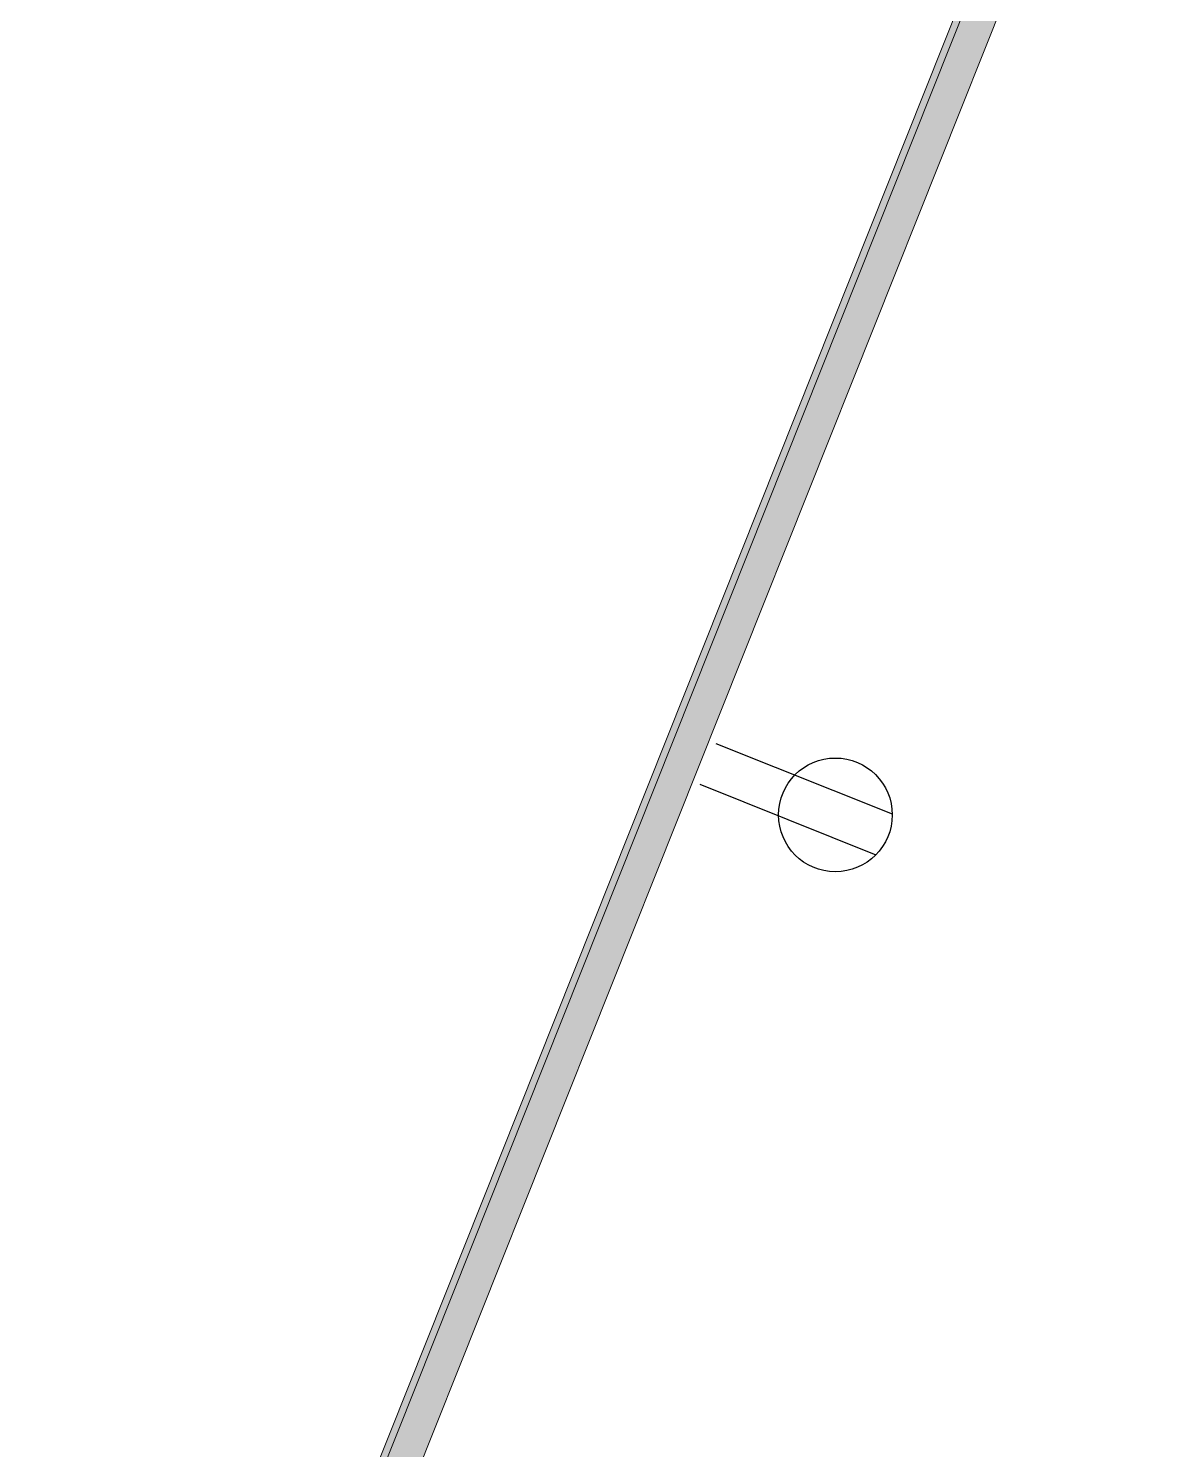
# Model space of a CAD drawing. Header units: inches. Extents: x -13 to 4331, y -638 to 2885.
# Drawn here: x 2584.6 to 2682.6, y 1560.3 to 1684.1 of the extents above; entities that cross this region are included whole.
import ezdxf

# ---------------------------------------------------------------- set-up
doc = ezdxf.new("R2010")
doc.units = ezdxf.units.IN
doc.header["$MEASUREMENT"] = 0
for name, color, linetype, lineweight in [('A-ANNO-NOTE', 131, 'Continuous', 30), ('A-DETL-THIN', 151, 'Continuous', 9), ('A-WALL-PATT', 111, 'Continuous', 13), ('I-WALL', 2, 'Continuous', 13)]:
    doc.layers.add(name, color=color, linetype=linetype, lineweight=lineweight)

msp = doc.modelspace()

# ---------------------------------------------------------------- hatches: boundary and pattern name
at = {"layer": 'A-WALL-PATT', "lineweight": 9}
msp.add_hatch(color=7, dxfattribs=at).paths.add_polyline_path([(2607.63, 1531.09), (2679.41, 1711.06), (2676.15, 1712.35), (2604.38, 1532.38)], flags=0)

# ---------------------------------------------------------------- linework, layer by layer
at = {"layer": 'A-ANNO-NOTE'}
for p, q in [((2644.52, 1621.82), (2659.87, 1615.69)), ((2644.52, 1621.82), (2659.87, 1615.69)), ((2643.1, 1618.26), (2658.45, 1612.13))]:
    msp.add_line(p, q, dxfattribs=at)
msp.add_circle((2654.92, 1615.6), 4.95, dxfattribs=at)
at = {"layer": 'A-DETL-THIN'}
msp.add_line((2585.54, 1483.49), (2682.63, 1726.95), dxfattribs=at)
at = {"layer": 'I-WALL', "color": 8, "lineweight": 20}
for p, q in [((2676.15, 1712.35), (2584.64, 1482.88)), ((2608.83, 1534.09), (2679.41, 1711.06))]:
    msp.add_line(p, q, dxfattribs=at)

doc.saveas('drawing.dxf')
